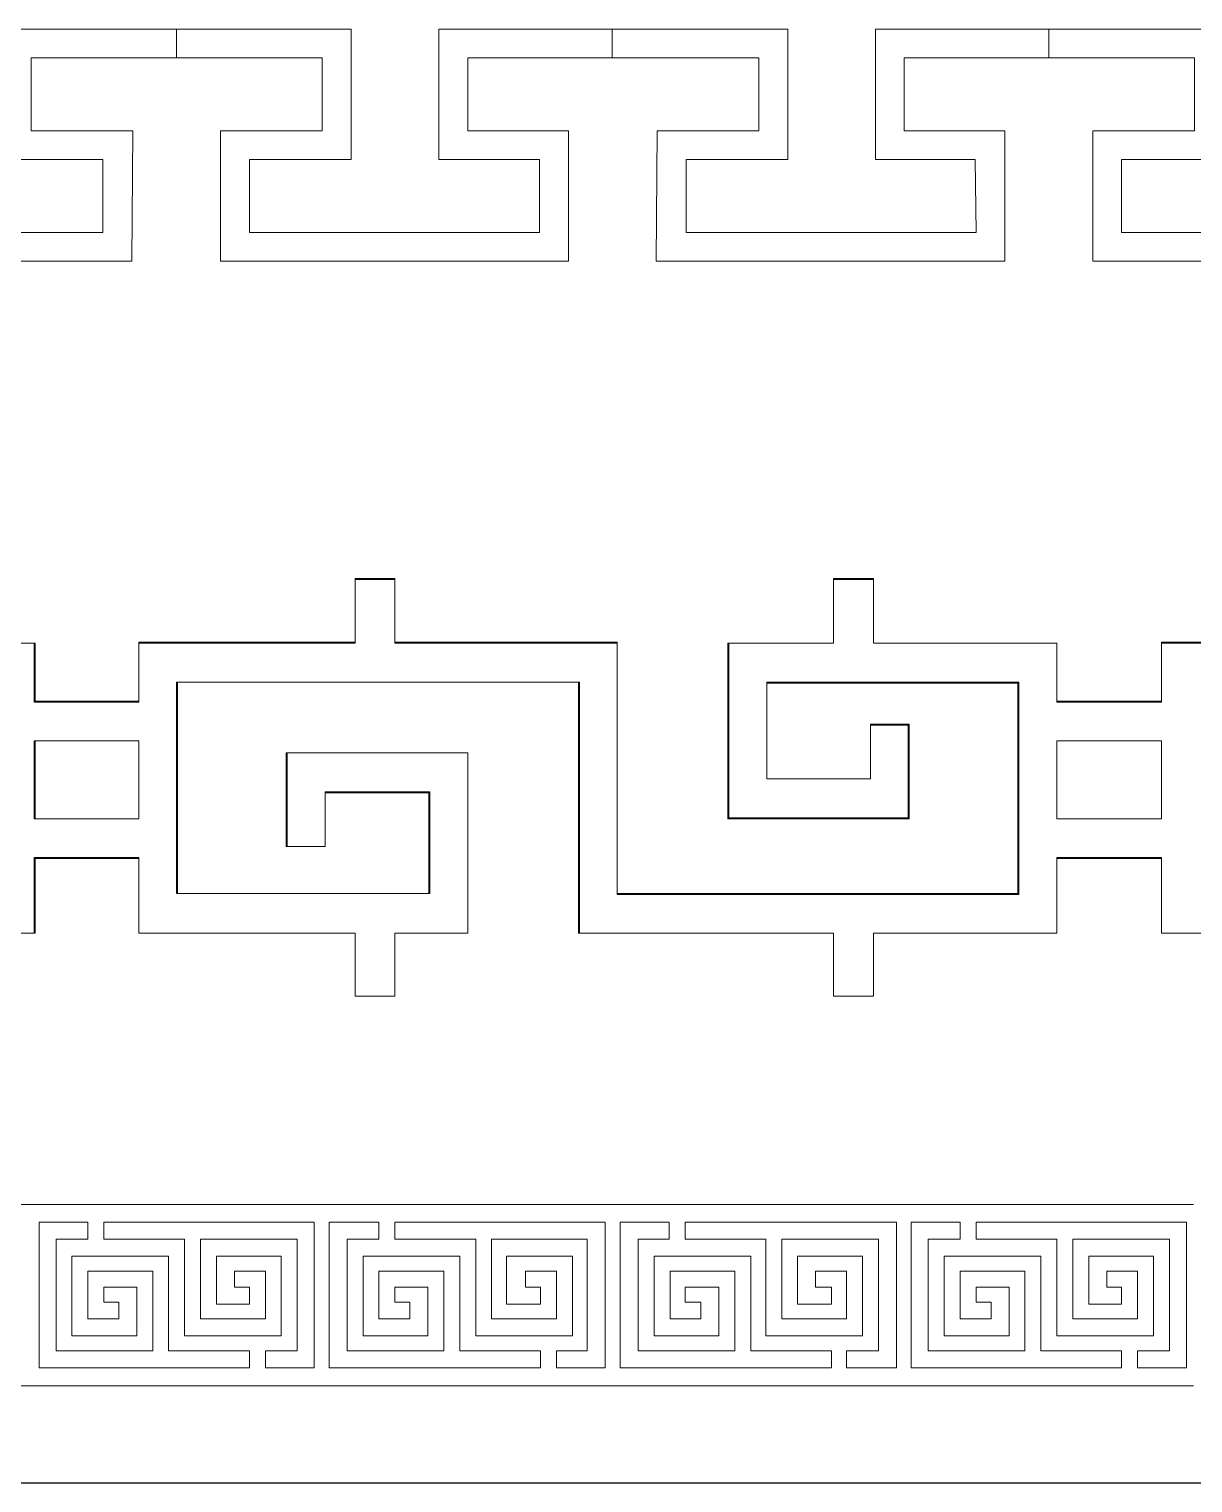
# Model space of a CAD drawing. Extents: x -66030 to 95157, y -13132 to 45879.
# Drawn here: x -56926 to -52366, y 16976 to 22674 of the extents above; entities that cross this region are included whole.
import ezdxf

# ---------------------------------------------------------------- set-up
doc = ezdxf.new("R2010")
doc.units = 0
doc.header["$LTSCALE"] = 100
doc.header["$MEASUREMENT"] = 0
doc.layers.get('0').update_dxf_attribs({"linetype": 'CONTINUOUS'})
doc.layers.add('3', color=11, linetype='CONTINUOUS')

msp = doc.modelspace()

# ---------------------------------------------------------------- linework, layer by layer
at = {"lineweight": 0}
for points in [[(-58058.6, 22674.3), (-57375.1, 22674.3), (-57375.1, 22162.6), (-57773.5, 22162.6), (-57773.5, 21877.4), (-56636.9, 21877.4), (-56636.9, 22162.6), (-57031.4, 22162.6), (-57031.4, 22674.3), (-56347.8, 22674.3), (-56347.8, 22561), (-56918.1, 22561), (-56918.1, 22275.9), (-56519.7, 22275.9), (-56523.6, 21764.2), (-57886.8, 21764.2), (-57886.8, 22275.9), (-57488.4, 22275.9), (-57488.4, 22561), (-58058.6, 22561), (-58058.6, 22674.3)], [(-56347.8, 22674.3), (-55664.3, 22674.3), (-55664.3, 22162.6), (-56062.7, 22162.6), (-56062.7, 21877.4), (-54926.1, 21877.4), (-54926.1, 22162.6), (-55320.6, 22162.6), (-55320.6, 22674.3), (-54640.9, 22674.3), (-54640.9, 22561), (-55207.3, 22561), (-55207.3, 22275.9), (-54812.8, 22275.9), (-54812.8, 21764.2), (-56176, 21764.2), (-56176, 22275.9), (-55777.6, 22275.9), (-55777.6, 22561), (-56347.8, 22561), (-56347.8, 22674.3)], [(-54640.9, 22674.3), (-53953.5, 22674.3), (-53953.5, 22162.6), (-54351.9, 22162.6), (-54351.9, 21877.4), (-53215.2, 21877.4), (-53219.1, 22162.6), (-53609.7, 22162.6), (-53609.7, 22674.3), (-52930.1, 22674.3), (-52930.1, 22561), (-53496.5, 22561), (-53496.5, 22275.9), (-53102, 22275.9), (-53102, 21764.2), (-54469.1, 21764.2), (-54465.1, 22275.9), (-54066.7, 22275.9), (-54066.7, 22561), (-54640.9, 22561), (-54640.9, 22674.3)], [(-52930.1, 22674.3), (-52246.6, 22674.3), (-52246.6, 22162.6), (-52645, 22162.6), (-52645, 21877.4), (-51508.3, 21877.4), (-51508.3, 22162.6), (-51902.8, 22162.6), (-51902.8, 22674.3), (-51219.3, 22674.3), (-51219.3, 22561), (-51789.6, 22561), (-51789.6, 22275.9), (-51391.2, 22275.9), (-51395.1, 21764.2), (-52758.2, 21764.2), (-52758.2, 22275.9), (-52359.8, 22275.9), (-52359.8, 22561), (-52930.1, 22561), (-52930.1, 22674.3)], [(-55648.7, 20517), (-55648.7, 20517), (-55492.4, 20517), (-55492.4, 20520.9), (-55648.7, 20520.9), (-55648.7, 20517), (-55648.7, 20520.9), (-55648.7, 20520.9), (-55648.7, 20517)], [(-55648.7, 20267), (-55648.7, 20270.9), (-55648.7, 20517), (-55648.7, 20517), (-55648.7, 20270.9), (-55648.7, 20267), (-55648.7, 20267), (-55648.7, 20267), (-55648.7, 20270.9)], [(-55492.4, 20520.9), (-55492.4, 20517), (-55492.4, 20270.9), (-55492.4, 20270.9), (-55492.4, 20517), (-55492.4, 20520.9), (-55492.4, 20517), (-55492.4, 20520.9), (-55492.4, 20520.9)], [(-53773.8, 20517), (-53773.8, 20517), (-53617.6, 20517), (-53617.6, 20520.9), (-53773.8, 20520.9), (-53773.8, 20517), (-53773.8, 20520.9), (-53773.8, 20520.9), (-53773.8, 20517)], [(-53773.8, 20267), (-53773.8, 20267), (-53773.8, 20517), (-53773.8, 20517), (-53773.8, 20267), (-53773.8, 20267), (-53773.8, 20267), (-53773.8, 20267), (-53773.8, 20267)], [(-53617.6, 20520.9), (-53617.6, 20517), (-53617.6, 20267), (-53617.6, 20267), (-53617.6, 20517), (-53617.6, 20520.9), (-53617.6, 20517), (-53617.6, 20520.9), (-53617.6, 20520.9)], [(-57625.1, 20267), (-57625.1, 20267), (-56906.4, 20267), (-56906.4, 20267), (-57625.1, 20267), (-57625.1, 20267), (-57625.1, 20267), (-57625.1, 20267), (-57625.1, 20267)], [(-56906.4, 20267), (-56906.4, 20267), (-56906.4, 20036.5), (-56902.5, 20036.5), (-56902.5, 20267), (-56906.4, 20267), (-56902.5, 20267), (-56902.5, 20267), (-56906.4, 20267)], [(-56496.3, 20270.9), (-56496.3, 20267), (-55648.7, 20267), (-55648.7, 20270.9), (-56496.3, 20270.9), (-56496.3, 20270.9), (-56496.3, 20270.9), (-56496.3, 20270.9), (-56496.3, 20270.9)], [(-56496.3, 20036.5), (-56496.3, 20036.5), (-56496.3, 20270.9), (-56496.3, 20270.9), (-56496.3, 20036.5), (-56496.3, 20036.5), (-56496.3, 20036.5), (-56496.3, 20036.5), (-56496.3, 20036.5)], [(-55492.4, 20270.9), (-55492.4, 20267), (-54621.4, 20267), (-54621.4, 20270.9), (-55492.4, 20270.9), (-55492.4, 20270.9), (-55492.4, 20270.9), (-55492.4, 20267), (-55492.4, 20267)], [(-54621.4, 20270.9), (-54621.4, 20270.9), (-54621.4, 19282.7), (-54621.4, 19282.7), (-54621.4, 20270.9), (-54621.4, 20270.9), (-54621.4, 20270.9), (-54621.4, 20270.9), (-54621.4, 20270.9)], [(-54187.8, 20267), (-54187.8, 20267), (-53773.8, 20267), (-53773.8, 20267), (-54187.8, 20267), (-54187.8, 20267), (-54187.8, 20267), (-54187.8, 20267), (-54187.8, 20267)], [(-54187.8, 19579.5), (-54183.9, 19579.5), (-54183.9, 20267), (-54187.8, 20267), (-54187.8, 19579.5), (-54187.8, 19579.5), (-54187.8, 19579.5), (-54187.8, 19579.5), (-54187.8, 19579.5)], [(-53617.6, 20267), (-53617.6, 20267), (-52898.9, 20267), (-52898.9, 20267), (-53617.6, 20267), (-53617.6, 20267), (-53617.6, 20267), (-53617.6, 20267), (-53617.6, 20267)], [(-52898.9, 20267), (-52898.9, 20267), (-52898.9, 20036.5), (-52898.9, 20036.5), (-52898.9, 20267), (-52898.9, 20267), (-52898.9, 20267), (-52898.9, 20267), (-52898.9, 20267)], [(-52488.7, 20270.9), (-52488.7, 20267), (-51641.1, 20267), (-51641.1, 20270.9), (-52488.7, 20270.9), (-52488.7, 20270.9), (-52488.7, 20270.9), (-52488.7, 20270.9), (-52488.7, 20270.9)], [(-52488.7, 20036.5), (-52488.7, 20036.5), (-52488.7, 20270.9), (-52488.7, 20270.9), (-52488.7, 20036.5), (-52488.7, 20036.5), (-52488.7, 20036.5), (-52488.7, 20036.5), (-52488.7, 20036.5)], [(-56343.9, 20114.7), (-56347.8, 20114.7), (-56347.8, 19286.6), (-56343.9, 19286.6), (-56343.9, 20114.7), (-56343.9, 20114.7), (-56343.9, 20114.7), (-56347.8, 20114.7), (-56347.8, 20114.7)], [(-54769.8, 20114.7), (-54773.7, 20114.7), (-56343.9, 20114.7), (-56343.9, 20114.7), (-54773.7, 20114.7), (-54769.8, 20114.7), (-54769.8, 20114.7), (-54769.8, 20114.7), (-54773.7, 20114.7)], [(-54773.7, 19130.4), (-54769.8, 19130.4), (-54769.8, 20114.7), (-54773.7, 20114.7), (-54773.7, 19130.4), (-54773.7, 19130.4), (-54773.7, 19130.4), (-54773.7, 19130.4), (-54773.7, 19130.4)], [(-54035.5, 20114.7), (-54035.5, 20110.8), (-54035.5, 19735.8), (-54035.5, 19735.8), (-54035.5, 20110.8), (-54035.5, 20114.7), (-54035.5, 20114.7), (-54035.5, 20114.7), (-54035.5, 20110.8)], [(-53047.3, 20110.8), (-53047.3, 20114.7), (-54035.5, 20114.7), (-54035.5, 20110.8), (-53047.3, 20110.8), (-53047.3, 20110.8), (-53047.3, 20110.8), (-53047.3, 20114.7), (-53047.3, 20114.7)], [(-53047.3, 19282.7), (-53047.3, 19282.7), (-53047.3, 20110.8), (-53051.2, 20110.8), (-53051.2, 19282.7), (-53047.3, 19282.7), (-53047.3, 19282.7), (-53047.3, 19282.7), (-53047.3, 19282.7)], [(-56906.4, 20036.5), (-56906.4, 20036.5), (-56496.3, 20036.5), (-56496.3, 20040.5), (-56906.4, 20040.5), (-56906.4, 20036.5), (-56906.4, 20036.5), (-56906.4, 20036.5), (-56906.4, 20036.5)], [(-52898.9, 20036.5), (-52898.9, 20036.5), (-52488.7, 20036.5), (-52488.7, 20040.5), (-52898.9, 20040.5), (-52898.9, 20036.5), (-52898.9, 20036.5), (-52898.9, 20036.5), (-52898.9, 20036.5)], [(-53629.3, 19946.7), (-53629.3, 19946.7), (-53476.9, 19946.7), (-53476.9, 19950.6), (-53629.3, 19950.6), (-53629.3, 19946.7), (-53629.3, 19950.6), (-53629.3, 19950.6), (-53629.3, 19946.7)], [(-53629.3, 19735.8), (-53629.3, 19735.8), (-53629.3, 19946.7), (-53629.3, 19946.7), (-53629.3, 19735.8), (-53629.3, 19735.8), (-53629.3, 19735.8), (-53629.3, 19735.8), (-53629.3, 19735.8)], [(-53476.9, 19950.6), (-53480.8, 19946.7), (-53480.8, 19579.5), (-53476.9, 19579.5), (-53476.9, 19946.7), (-53476.9, 19950.6), (-53476.9, 19946.7), (-53476.9, 19950.6), (-53476.9, 19950.6)], [(-56906.4, 19579.5), (-56902.5, 19579.5), (-56902.5, 19884.2), (-56906.4, 19884.2), (-56906.4, 19579.5), (-56906.4, 19579.5), (-56906.4, 19579.5), (-56906.4, 19579.5), (-56906.4, 19579.5)], [(-56906.4, 19884.2), (-56906.4, 19884.2), (-56496.3, 19884.2), (-56496.3, 19884.2), (-56906.4, 19884.2), (-56906.4, 19884.2), (-56906.4, 19884.2), (-56906.4, 19884.2), (-56906.4, 19884.2)], [(-56496.3, 19884.2), (-56496.3, 19884.2), (-56496.3, 19579.5), (-56496.3, 19579.5), (-56496.3, 19884.2), (-56496.3, 19884.2), (-56496.3, 19884.2), (-56496.3, 19884.2), (-56496.3, 19884.2)], [(-55918.2, 19837.3), (-55914.3, 19837.3), (-55207.3, 19837.3), (-55207.3, 19837.3), (-55914.3, 19837.3), (-55918.2, 19837.3), (-55914.3, 19837.3), (-55918.2, 19837.3), (-55918.2, 19837.3)], [(-55914.3, 19470.2), (-55914.3, 19470.2), (-55914.3, 19837.3), (-55918.2, 19837.3), (-55918.2, 19470.2), (-55914.3, 19470.2), (-55918.2, 19470.2), (-55918.2, 19470.2), (-55914.3, 19470.2)], [(-55207.3, 19837.3), (-55207.3, 19837.3), (-55207.3, 19130.4), (-55207.3, 19130.4), (-55207.3, 19837.3), (-55207.3, 19837.3), (-55207.3, 19837.3), (-55207.3, 19837.3), (-55207.3, 19837.3)], [(-52898.9, 19579.5), (-52898.9, 19579.5), (-52898.9, 19884.2), (-52898.9, 19884.2), (-52898.9, 19579.5), (-52898.9, 19579.5), (-52898.9, 19579.5), (-52898.9, 19579.5), (-52898.9, 19579.5)], [(-52898.9, 19884.2), (-52898.9, 19884.2), (-52488.7, 19884.2), (-52488.7, 19884.2), (-52898.9, 19884.2), (-52898.9, 19884.2), (-52898.9, 19884.2), (-52898.9, 19884.2), (-52898.9, 19884.2)], [(-52488.7, 19884.2), (-52488.7, 19884.2), (-52488.7, 19579.5), (-52488.7, 19579.5), (-52488.7, 19884.2), (-52488.7, 19884.2), (-52488.7, 19884.2), (-52488.7, 19884.2), (-52488.7, 19884.2)], [(-54035.5, 19735.8), (-54035.5, 19735.8), (-53629.3, 19735.8), (-53629.3, 19735.8), (-54035.5, 19735.8), (-54035.5, 19735.8), (-54035.5, 19735.8), (-54035.5, 19735.8), (-54035.5, 19735.8)], [(-55765.8, 19685), (-55765.8, 19681.1), (-55765.8, 19470.2), (-55765.8, 19470.2), (-55765.8, 19681.1), (-55765.8, 19685), (-55765.8, 19685), (-55765.8, 19685), (-55765.8, 19681.1)], [(-55355.7, 19681.1), (-55359.6, 19685), (-55765.8, 19685), (-55765.8, 19681.1), (-55359.6, 19681.1), (-55355.7, 19681.1), (-55355.7, 19681.1), (-55355.7, 19685), (-55359.6, 19685)], [(-55359.6, 19286.6), (-55355.7, 19286.6), (-55355.7, 19681.1), (-55359.6, 19681.1), (-55359.6, 19286.6), (-55359.6, 19286.6), (-55359.6, 19286.6), (-55355.7, 19286.6), (-55355.7, 19286.6)], [(-56496.3, 19579.5), (-56496.3, 19579.5), (-56906.4, 19579.5), (-56906.4, 19579.5), (-56496.3, 19579.5), (-56496.3, 19579.5), (-56496.3, 19579.5), (-56496.3, 19579.5), (-56496.3, 19579.5)], [(-53476.9, 19579.5), (-53476.9, 19583.5), (-54187.8, 19583.5), (-54187.8, 19579.5), (-53476.9, 19579.5), (-53476.9, 19579.5), (-53476.9, 19579.5), (-53476.9, 19579.5), (-53476.9, 19579.5)], [(-52488.7, 19579.5), (-52488.7, 19579.5), (-52898.9, 19579.5), (-52898.9, 19579.5), (-52488.7, 19579.5), (-52488.7, 19579.5), (-52488.7, 19579.5), (-52488.7, 19579.5), (-52488.7, 19579.5)], [(-55765.8, 19470.2), (-55765.8, 19470.2), (-55914.3, 19470.2), (-55914.3, 19470.2), (-55765.8, 19470.2), (-55765.8, 19470.2), (-55765.8, 19470.2), (-55765.8, 19470.2), (-55765.8, 19470.2)], [(-56906.4, 19427.2), (-56906.4, 19423.3), (-56906.4, 19130.4), (-56902.5, 19130.4), (-56902.5, 19423.3), (-56906.4, 19427.2), (-56906.4, 19427.2), (-56906.4, 19427.2), (-56906.4, 19423.3)], [(-56496.3, 19423.3), (-56496.3, 19427.2), (-56906.4, 19427.2), (-56906.4, 19423.3), (-56496.3, 19423.3), (-56496.3, 19423.3), (-56496.3, 19423.3), (-56496.3, 19427.2), (-56496.3, 19427.2)], [(-56496.3, 19130.4), (-56496.3, 19130.4), (-56496.3, 19423.3), (-56496.3, 19423.3), (-56496.3, 19130.4), (-56496.3, 19130.4), (-56496.3, 19130.4), (-56496.3, 19130.4), (-56496.3, 19130.4)], [(-52898.9, 19427.2), (-52898.9, 19423.3), (-52898.9, 19130.4), (-52898.9, 19130.4), (-52898.9, 19423.3), (-52898.9, 19427.2), (-52898.9, 19427.2), (-52898.9, 19427.2), (-52898.9, 19423.3)], [(-52488.7, 19423.3), (-52488.7, 19427.2), (-52898.9, 19427.2), (-52898.9, 19423.3), (-52488.7, 19423.3), (-52488.7, 19423.3), (-52488.7, 19423.3), (-52488.7, 19427.2), (-52488.7, 19427.2)], [(-52488.7, 19130.4), (-52488.7, 19130.4), (-52488.7, 19423.3), (-52488.7, 19423.3), (-52488.7, 19130.4), (-52488.7, 19130.4), (-52488.7, 19130.4), (-52488.7, 19130.4), (-52488.7, 19130.4)], [(-56347.8, 19286.6), (-56343.9, 19286.6), (-55359.6, 19286.6), (-55359.6, 19286.6), (-56343.9, 19286.6), (-56347.8, 19286.6), (-56347.8, 19286.6), (-56347.8, 19286.6), (-56343.9, 19286.6)], [(-54621.4, 19282.7), (-54621.4, 19282.7), (-53047.3, 19282.7), (-53047.3, 19286.6), (-54621.4, 19286.6), (-54621.4, 19282.7), (-54621.4, 19282.7), (-54621.4, 19282.7), (-54621.4, 19282.7)], [(-56902.5, 19130.4), (-56906.4, 19130.4), (-57625.1, 19130.4), (-57625.1, 19130.4), (-56906.4, 19130.4), (-56902.5, 19130.4), (-56906.4, 19130.4), (-56902.5, 19130.4), (-56902.5, 19130.4)], [(-55648.7, 19130.4), (-55648.7, 19130.4), (-56496.3, 19130.4), (-56496.3, 19130.4), (-55648.7, 19130.4), (-55648.7, 19130.4), (-55648.7, 19130.4), (-55648.7, 19130.4), (-55648.7, 19130.4)], [(-55648.7, 18884.3), (-55648.7, 18884.3), (-55648.7, 19130.4), (-55648.7, 19130.4), (-55648.7, 18884.3), (-55648.7, 18884.3), (-55648.7, 18884.3), (-55648.7, 18884.3), (-55648.7, 18884.3)], [(-55492.4, 19130.4), (-55492.4, 19130.4), (-55492.4, 18884.3), (-55492.4, 18884.3), (-55492.4, 19130.4), (-55492.4, 19130.4), (-55492.4, 19130.4), (-55492.4, 19130.4), (-55492.4, 19130.4)], [(-55207.3, 19130.4), (-55207.3, 19130.4), (-55492.4, 19130.4), (-55492.4, 19130.4), (-55207.3, 19130.4), (-55207.3, 19130.4), (-55207.3, 19130.4), (-55207.3, 19130.4), (-55207.3, 19130.4)], [(-53773.8, 19130.4), (-53773.8, 19130.4), (-54773.7, 19130.4), (-54773.7, 19130.4), (-53773.8, 19130.4), (-53773.8, 19130.4), (-53773.8, 19130.4), (-53773.8, 19130.4), (-53773.8, 19130.4)], [(-53773.8, 18884.3), (-53773.8, 18884.3), (-53773.8, 19130.4), (-53773.8, 19130.4), (-53773.8, 18884.3), (-53773.8, 18884.3), (-53773.8, 18884.3), (-53773.8, 18884.3), (-53773.8, 18884.3)], [(-53617.6, 19130.4), (-53617.6, 19130.4), (-53617.6, 18884.3), (-53617.6, 18884.3), (-53617.6, 19130.4), (-53617.6, 19130.4), (-53617.6, 19130.4), (-53617.6, 19130.4), (-53617.6, 19130.4)], [(-52898.9, 19130.4), (-52898.9, 19130.4), (-53617.6, 19130.4), (-53617.6, 19130.4), (-52898.9, 19130.4), (-52898.9, 19130.4), (-52898.9, 19130.4), (-52898.9, 19130.4), (-52898.9, 19130.4)], [(-51641.1, 19130.4), (-51641.1, 19130.4), (-52488.7, 19130.4), (-52488.7, 19130.4), (-51641.1, 19130.4), (-51641.1, 19130.4), (-51641.1, 19130.4), (-51641.1, 19130.4), (-51641.1, 19130.4)], [(-55492.4, 18884.3), (-55492.4, 18884.3), (-55648.7, 18884.3), (-55648.7, 18884.3), (-55492.4, 18884.3), (-55492.4, 18884.3), (-55492.4, 18884.3), (-55492.4, 18884.3), (-55492.4, 18884.3)], [(-53617.6, 18884.3), (-53617.6, 18884.3), (-53773.8, 18884.3), (-53773.8, 18884.3), (-53617.6, 18884.3), (-53617.6, 18884.3), (-53617.6, 18884.3), (-53617.6, 18884.3), (-53617.6, 18884.3)], [(-56062.7, 17427.4), (-56062.7, 17458.6), (-56062.7, 17493.8), (-56062.7, 17493.8), (-56062.7, 17493.8), (-56140.8, 17493.8), (-56218.9, 17493.8), (-56297, 17493.8), (-56379.1, 17493.8), (-56379.1, 17587.5), (-56379.1, 17677.3), (-56379.1, 17771.1), (-56379.1, 17864.8), (-56472.8, 17864.8), (-56566.6, 17864.8), (-56664.2, 17864.8), (-56758, 17864.8), (-56758, 17786.7), (-56758, 17708.6), (-56758, 17630.5), (-56758, 17552.3), (-56695.5, 17552.3), (-56629.1, 17552.3), (-56566.6, 17552.3), (-56504.1, 17552.3), (-56504.1, 17599.2), (-56504.1, 17650), (-56504.1, 17696.9), (-56504.1, 17743.7), (-56535.3, 17743.7), (-56566.6, 17743.7), (-56601.7, 17743.7), (-56633, 17743.7), (-56633, 17716.4), (-56633, 17685.2), (-56601.7, 17685.2), (-56574.4, 17685.2), (-56574.4, 17650), (-56574.4, 17618.8), (-56605.6, 17618.8), (-56633, 17618.8), (-56664.2, 17618.8), (-56695.5, 17618.8), (-56695.5, 17665.6), (-56695.5, 17712.5), (-56695.5, 17759.4), (-56695.5, 17806.2), (-56633, 17806.2), (-56566.6, 17806.2), (-56504.1, 17806.2), (-56441.6, 17806.2), (-56441.6, 17728.1), (-56441.6, 17650), (-56441.6, 17571.9), (-56441.6, 17493.8), (-56535.3, 17493.8), (-56629.1, 17493.8), (-56722.8, 17493.8), (-56820.4, 17493.8), (-56820.4, 17603.1), (-56820.4, 17712.5), (-56820.4, 17821.9), (-56820.4, 17931.2), (-56789.2, 17931.2), (-56758, 17931.2), (-56726.7, 17931.2), (-56695.5, 17931.2), (-56695.5, 17962.5), (-56695.5, 17997.6), (-56742.3, 17997.6), (-56793.1, 17997.6), (-56840, 17997.6), (-56886.8, 17997.6), (-56886.8, 17853.1), (-56886.8, 17712.5), (-56886.8, 17568), (-56886.8, 17427.4), (-56785.3, 17427.4), (-56679.8, 17427.4), (-56578.3, 17427.4), (-56476.7, 17427.4), (-56371.3, 17427.4), (-56269.7, 17427.4), (-56164.2, 17427.4), (-56062.7, 17427.4)], [(-56000.2, 17493.8), (-56000.2, 17458.6), (-56000.2, 17427.4), (-55953.3, 17427.4), (-55902.5, 17427.4), (-55855.7, 17427.4), (-55808.8, 17427.4), (-55808.8, 17568), (-55808.8, 17712.5), (-55808.8, 17853.1), (-55808.8, 17997.6), (-55910.4, 17997.6), (-56011.9, 17997.6), (-56117.4, 17997.6), (-56218.9, 17997.6), (-56324.4, 17997.6), (-56425.9, 17997.6), (-56531.4, 17997.6), (-56633, 17997.6), (-56633, 17962.5), (-56633, 17931.2), (-56554.8, 17931.2), (-56476.7, 17931.2), (-56394.7, 17931.2), (-56316.6, 17931.2), (-56316.6, 17833.6), (-56316.6, 17739.8), (-56316.6, 17646.1), (-56316.6, 17552.3), (-56222.8, 17552.3), (-56129.1, 17552.3), (-56031.4, 17552.3), (-55937.7, 17552.3), (-55937.7, 17630.5), (-55937.7, 17708.6), (-55937.7, 17786.7), (-55937.7, 17864.8), (-56000.2, 17864.8), (-56066.6, 17864.8), (-56129.1, 17864.8), (-56191.6, 17864.8), (-56191.6, 17818), (-56191.6, 17771.1), (-56191.6, 17724.2), (-56191.6, 17677.3), (-56160.3, 17677.3), (-56129.1, 17677.3), (-56093.9, 17677.3), (-56062.7, 17677.3), (-56062.7, 17712.5), (-56062.7, 17743.7), (-56090, 17743.7), (-56121.3, 17743.7), (-56121.3, 17775), (-56121.3, 17806.2), (-56090, 17806.2), (-56062.7, 17806.2), (-56031.4, 17806.2), (-56000.2, 17806.2), (-56000.2, 17759.4), (-56000.2, 17712.5), (-56000.2, 17665.6), (-56000.2, 17618.8), (-56062.7, 17618.8), (-56129.1, 17618.8), (-56191.6, 17618.8), (-56254.1, 17618.8), (-56254.1, 17696.9), (-56254.1, 17775), (-56254.1, 17853.1), (-56254.1, 17931.2), (-56160.3, 17931.2), (-56066.6, 17931.2), (-55968.9, 17931.2), (-55875.2, 17931.2), (-55875.2, 17821.9), (-55875.2, 17712.5), (-55875.2, 17603.1), (-55875.2, 17493.8), (-55906.5, 17493.8), (-55937.7, 17493.8), (-55968.9, 17493.8), (-56000.2, 17493.8)], [(-54922.1, 17427.4), (-54922.1, 17458.6), (-54922.1, 17493.8), (-54922.1, 17493.8), (-54922.1, 17493.8), (-55000.3, 17493.8), (-55078.4, 17493.8), (-55160.4, 17493.8), (-55238.5, 17493.8), (-55238.5, 17587.5), (-55238.5, 17677.3), (-55238.5, 17771.1), (-55238.5, 17864.8), (-55332.3, 17864.8), (-55429.9, 17864.8), (-55523.7, 17864.8), (-55617.4, 17864.8), (-55617.4, 17786.7), (-55617.4, 17708.6), (-55617.4, 17630.5), (-55617.4, 17552.3), (-55554.9, 17552.3), (-55492.4, 17552.3), (-55426, 17552.3), (-55363.5, 17552.3), (-55363.5, 17599.2), (-55363.5, 17650), (-55363.5, 17696.9), (-55363.5, 17743.7), (-55394.8, 17743.7), (-55429.9, 17743.7), (-55461.2, 17743.7), (-55492.4, 17743.7), (-55492.4, 17716.4), (-55492.4, 17685.2), (-55465.1, 17685.2), (-55433.8, 17685.2), (-55433.8, 17650), (-55433.8, 17618.8), (-55465.1, 17618.8), (-55496.3, 17618.8), (-55523.7, 17618.8), (-55554.9, 17618.8), (-55554.9, 17665.6), (-55554.9, 17712.5), (-55554.9, 17759.4), (-55554.9, 17806.2), (-55492.4, 17806.2), (-55429.9, 17806.2), (-55363.5, 17806.2), (-55301, 17806.2), (-55301, 17728.1), (-55301, 17650), (-55301, 17571.9), (-55301, 17493.8), (-55394.8, 17493.8), (-55492.4, 17493.8), (-55586.2, 17493.8), (-55679.9, 17493.8), (-55679.9, 17603.1), (-55679.9, 17712.5), (-55679.9, 17821.9), (-55679.9, 17931.2), (-55648.7, 17931.2), (-55617.4, 17931.2), (-55586.2, 17931.2), (-55554.9, 17931.2), (-55554.9, 17962.5), (-55554.9, 17997.6), (-55605.7, 17997.6), (-55652.6, 17997.6), (-55699.4, 17997.6), (-55750.2, 17997.6), (-55750.2, 17853.1), (-55750.2, 17712.5), (-55750.2, 17568), (-55750.2, 17427.4), (-55644.8, 17427.4), (-55543.2, 17427.4), (-55437.7, 17427.4), (-55336.2, 17427.4), (-55230.7, 17427.4), (-55129.2, 17427.4), (-55027.6, 17427.4), (-54922.1, 17427.4)], [(-54859.7, 17493.8), (-54859.7, 17458.6), (-54859.7, 17427.4), (-54812.8, 17427.4), (-54765.9, 17427.4), (-54715.1, 17427.4), (-54668.3, 17427.4), (-54668.3, 17568), (-54668.3, 17712.5), (-54668.3, 17853.1), (-54668.3, 17997.6), (-54769.8, 17997.6), (-54875.3, 17997.6), (-54976.8, 17997.6), (-55082.3, 17997.6), (-55183.8, 17997.6), (-55285.4, 17997.6), (-55390.9, 17997.6), (-55492.4, 17997.6), (-55492.4, 17962.5), (-55492.4, 17931.2), (-55414.3, 17931.2), (-55336.2, 17931.2), (-55258.1, 17931.2), (-55176, 17931.2), (-55176, 17833.6), (-55176, 17739.8), (-55176, 17646.1), (-55176, 17552.3), (-55082.3, 17552.3), (-54988.5, 17552.3), (-54894.8, 17552.3), (-54797.2, 17552.3), (-54797.2, 17630.5), (-54797.2, 17708.6), (-54797.2, 17786.7), (-54797.2, 17864.8), (-54863.6, 17864.8), (-54926.1, 17864.8), (-54988.5, 17864.8), (-55054.9, 17864.8), (-55054.9, 17818), (-55054.9, 17771.1), (-55054.9, 17724.2), (-55054.9, 17677.3), (-55019.8, 17677.3), (-54988.5, 17677.3), (-54957.3, 17677.3), (-54922.1, 17677.3), (-54922.1, 17712.5), (-54922.1, 17743.7), (-54953.4, 17743.7), (-54980.7, 17743.7), (-54980.7, 17775), (-54980.7, 17806.2), (-54953.4, 17806.2), (-54922.1, 17806.2), (-54890.9, 17806.2), (-54859.7, 17806.2), (-54859.7, 17759.4), (-54859.7, 17712.5), (-54859.7, 17665.6), (-54859.7, 17618.8), (-54926.1, 17618.8), (-54988.5, 17618.8), (-55051, 17618.8), (-55113.5, 17618.8), (-55113.5, 17696.9), (-55113.5, 17775), (-55113.5, 17853.1), (-55113.5, 17931.2), (-55019.8, 17931.2), (-54926.1, 17931.2), (-54832.3, 17931.2), (-54738.6, 17931.2), (-54738.6, 17821.9), (-54738.6, 17712.5), (-54738.6, 17603.1), (-54738.6, 17493.8), (-54769.8, 17493.8), (-54801.1, 17493.8), (-54828.4, 17493.8), (-54859.7, 17493.8)], [(-53781.6, 17427.4), (-53781.6, 17458.6), (-53781.6, 17493.8), (-53785.5, 17493.8), (-53785.5, 17493.8), (-53863.6, 17493.8), (-53941.7, 17493.8), (-54019.9, 17493.8), (-54098, 17493.8), (-54098, 17587.5), (-54098, 17677.3), (-54098, 17771.1), (-54098, 17864.8), (-54195.6, 17864.8), (-54289.4, 17864.8), (-54383.1, 17864.8), (-54476.9, 17864.8), (-54476.9, 17786.7), (-54476.9, 17708.6), (-54476.9, 17630.5), (-54476.9, 17552.3), (-54414.4, 17552.3), (-54351.9, 17552.3), (-54289.4, 17552.3), (-54223, 17552.3), (-54223, 17599.2), (-54223, 17650), (-54223, 17696.9), (-54223, 17743.7), (-54258.1, 17743.7), (-54289.4, 17743.7), (-54320.6, 17743.7), (-54355.8, 17743.7), (-54355.8, 17716.4), (-54355.8, 17685.2), (-54324.5, 17685.2), (-54293.3, 17685.2), (-54293.3, 17650), (-54293.3, 17618.8), (-54324.5, 17618.8), (-54355.8, 17618.8), (-54387, 17618.8), (-54414.4, 17618.8), (-54414.4, 17665.6), (-54414.4, 17712.5), (-54414.4, 17759.4), (-54414.4, 17806.2), (-54351.9, 17806.2), (-54289.4, 17806.2), (-54226.9, 17806.2), (-54160.5, 17806.2), (-54160.5, 17728.1), (-54160.5, 17650), (-54160.5, 17571.9), (-54160.5, 17493.8), (-54258.1, 17493.8), (-54351.9, 17493.8), (-54445.6, 17493.8), (-54539.4, 17493.8), (-54539.4, 17603.1), (-54539.4, 17712.5), (-54539.4, 17821.9), (-54539.4, 17931.2), (-54508.1, 17931.2), (-54476.9, 17931.2), (-54445.6, 17931.2), (-54418.3, 17931.2), (-54418.3, 17962.5), (-54418.3, 17997.6), (-54465.1, 17997.6), (-54512, 17997.6), (-54562.8, 17997.6), (-54609.7, 17997.6), (-54609.7, 17853.1), (-54609.7, 17712.5), (-54609.7, 17568), (-54609.7, 17427.4), (-54504.2, 17427.4), (-54402.7, 17427.4), (-54301.1, 17427.4), (-54195.6, 17427.4), (-54094.1, 17427.4), (-53988.6, 17427.4), (-53887.1, 17427.4), (-53781.6, 17427.4)], [(-53723, 17493.8), (-53723, 17458.6), (-53723, 17427.4), (-53672.2, 17427.4), (-53625.4, 17427.4), (-53578.5, 17427.4), (-53527.7, 17427.4), (-53527.7, 17568), (-53527.7, 17712.5), (-53527.7, 17853.1), (-53527.7, 17997.6), (-53633.2, 17997.6), (-53734.7, 17997.6), (-53840.2, 17997.6), (-53941.7, 17997.6), (-54043.3, 17997.6), (-54148.8, 17997.6), (-54250.3, 17997.6), (-54355.8, 17997.6), (-54355.8, 17962.5), (-54355.8, 17931.2), (-54273.8, 17931.2), (-54195.6, 17931.2), (-54117.5, 17931.2), (-54039.4, 17931.2), (-54039.4, 17833.6), (-54039.4, 17739.8), (-54039.4, 17646.1), (-54039.4, 17552.3), (-53941.7, 17552.3), (-53848, 17552.3), (-53754.3, 17552.3), (-53660.5, 17552.3), (-53660.5, 17630.5), (-53660.5, 17708.6), (-53660.5, 17786.7), (-53660.5, 17864.8), (-53723, 17864.8), (-53785.5, 17864.8), (-53851.9, 17864.8), (-53914.4, 17864.8), (-53914.4, 17818), (-53914.4, 17771.1), (-53914.4, 17724.2), (-53914.4, 17677.3), (-53883.2, 17677.3), (-53848, 17677.3), (-53816.8, 17677.3), (-53781.6, 17677.3), (-53781.6, 17712.5), (-53781.6, 17743.7), (-53812.9, 17743.7), (-53844.1, 17743.7), (-53844.1, 17775), (-53844.1, 17806.2), (-53812.9, 17806.2), (-53781.6, 17806.2), (-53750.4, 17806.2), (-53723, 17806.2), (-53723, 17759.4), (-53723, 17712.5), (-53723, 17665.6), (-53723, 17618.8), (-53785.5, 17618.8), (-53848, 17618.8), (-53910.5, 17618.8), (-53976.9, 17618.8), (-53976.9, 17696.9), (-53976.9, 17775), (-53976.9, 17853.1), (-53976.9, 17931.2), (-53879.3, 17931.2), (-53785.5, 17931.2), (-53691.8, 17931.2), (-53598, 17931.2), (-53598, 17821.9), (-53598, 17712.5), (-53598, 17603.1), (-53598, 17493.8), (-53629.3, 17493.8), (-53660.5, 17493.8), (-53691.8, 17493.8), (-53723, 17493.8)], [(-52645, 17427.4), (-52645, 17458.6), (-52645, 17493.8), (-52645, 17493.8), (-52645, 17493.8), (-52723.1, 17493.8), (-52801.2, 17493.8), (-52879.3, 17493.8), (-52961.4, 17493.8), (-52961.4, 17587.5), (-52961.4, 17677.3), (-52961.4, 17771.1), (-52961.4, 17864.8), (-53055.1, 17864.8), (-53148.8, 17864.8), (-53242.6, 17864.8), (-53340.2, 17864.8), (-53340.2, 17786.7), (-53340.2, 17708.6), (-53340.2, 17630.5), (-53340.2, 17552.3), (-53273.8, 17552.3), (-53211.3, 17552.3), (-53148.8, 17552.3), (-53086.3, 17552.3), (-53086.3, 17599.2), (-53086.3, 17650), (-53086.3, 17696.9), (-53086.3, 17743.7), (-53117.6, 17743.7), (-53148.8, 17743.7), (-53184, 17743.7), (-53215.2, 17743.7), (-53215.2, 17716.4), (-53215.2, 17685.2), (-53184, 17685.2), (-53156.6, 17685.2), (-53156.6, 17650), (-53156.6, 17618.8), (-53187.9, 17618.8), (-53215.2, 17618.8), (-53246.5, 17618.8), (-53277.7, 17618.8), (-53277.7, 17665.6), (-53277.7, 17712.5), (-53277.7, 17759.4), (-53277.7, 17806.2), (-53215.2, 17806.2), (-53148.8, 17806.2), (-53086.3, 17806.2), (-53023.8, 17806.2), (-53023.8, 17728.1), (-53023.8, 17650), (-53023.8, 17571.9), (-53023.8, 17493.8), (-53117.6, 17493.8), (-53211.3, 17493.8), (-53305.1, 17493.8), (-53402.7, 17493.8), (-53402.7, 17603.1), (-53402.7, 17712.5), (-53402.7, 17821.9), (-53402.7, 17931.2), (-53371.5, 17931.2), (-53340.2, 17931.2), (-53309, 17931.2), (-53277.7, 17931.2), (-53277.7, 17962.5), (-53277.7, 17997.6), (-53324.6, 17997.6), (-53371.5, 17997.6), (-53422.3, 17997.6), (-53469.1, 17997.6), (-53469.1, 17853.1), (-53469.1, 17712.5), (-53469.1, 17568), (-53469.1, 17427.4), (-53367.6, 17427.4), (-53262.1, 17427.4), (-53160.6, 17427.4), (-53055.1, 17427.4), (-52953.5, 17427.4), (-52852, 17427.4), (-52746.5, 17427.4), (-52645, 17427.4)], [(-52582.5, 17493.8), (-52582.5, 17458.6), (-52582.5, 17427.4), (-52535.6, 17427.4), (-52484.8, 17427.4), (-52438, 17427.4), (-52391.1, 17427.4), (-52391.1, 17568), (-52391.1, 17712.5), (-52391.1, 17853.1), (-52391.1, 17997.6), (-52492.6, 17997.6), (-52594.2, 17997.6), (-52699.7, 17997.6), (-52801.2, 17997.6), (-52906.7, 17997.6), (-53008.2, 17997.6), (-53109.8, 17997.6), (-53215.2, 17997.6), (-53215.2, 17962.5), (-53215.2, 17931.2), (-53137.1, 17931.2), (-53055.1, 17931.2), (-52977, 17931.2), (-52898.9, 17931.2), (-52898.9, 17833.6), (-52898.9, 17739.8), (-52898.9, 17646.1), (-52898.9, 17552.3), (-52805.1, 17552.3), (-52707.5, 17552.3), (-52613.7, 17552.3), (-52520, 17552.3), (-52520, 17630.5), (-52520, 17708.6), (-52520, 17786.7), (-52520, 17864.8), (-52582.5, 17864.8), (-52648.9, 17864.8), (-52711.4, 17864.8), (-52773.9, 17864.8), (-52773.9, 17818), (-52773.9, 17771.1), (-52773.9, 17724.2), (-52773.9, 17677.3), (-52742.6, 17677.3), (-52707.5, 17677.3), (-52676.2, 17677.3), (-52645, 17677.3), (-52645, 17712.5), (-52645, 17743.7), (-52672.3, 17743.7), (-52703.6, 17743.7), (-52703.6, 17775), (-52703.6, 17806.2), (-52672.3, 17806.2), (-52641.1, 17806.2), (-52613.7, 17806.2), (-52582.5, 17806.2), (-52582.5, 17759.4), (-52582.5, 17712.5), (-52582.5, 17665.6), (-52582.5, 17618.8), (-52645, 17618.8), (-52707.5, 17618.8), (-52773.9, 17618.8), (-52836.4, 17618.8), (-52836.4, 17696.9), (-52836.4, 17775), (-52836.4, 17853.1), (-52836.4, 17931.2), (-52742.6, 17931.2), (-52648.9, 17931.2), (-52551.2, 17931.2), (-52457.5, 17931.2), (-52457.5, 17821.9), (-52457.5, 17712.5), (-52457.5, 17603.1), (-52457.5, 17493.8), (-52488.7, 17493.8), (-52520, 17493.8), (-52551.2, 17493.8), (-52582.5, 17493.8)]]:
    msp.add_lwpolyline(points, close=True, dxfattribs=at)
for points in [[(-57062.6, 18067.9), (-56922, 18067.9), (-56918.1, 18067.9), (-56914.2, 18067.9), (-56773.6, 18067.9), (-56629.1, 18067.9), (-56488.4, 18067.9), (-56347.8, 18067.9), (-56207.2, 18067.9), (-56062.7, 18067.9), (-55922.1, 18067.9), (-55781.5, 18067.9), (-55777.6, 18067.9), (-55773.6, 18067.9), (-55633, 18067.9), (-55492.4, 18067.9), (-55351.8, 18067.9), (-55207.3, 18067.9), (-55066.7, 18067.9), (-54926.1, 18067.9), (-54785.4, 18067.9), (-54640.9, 18067.9), (-54637, 18067.9), (-54637, 18067.9), (-54492.5, 18067.9), (-54351.9, 18067.9), (-54211.3, 18067.9), (-54070.6, 18067.9), (-53926.1, 18067.9), (-53785.5, 18067.9), (-53644.9, 18067.9), (-53504.3, 18067.9), (-53500.4, 18067.9), (-53496.5, 18067.9), (-53355.9, 18067.9), (-53211.3, 18067.9), (-53070.7, 18067.9), (-52930.1, 18067.9), (-52789.5, 18067.9), (-52645, 18067.9), (-52504.4, 18067.9), (-52363.7, 18067.9)], [(-52363.7, 17357.1), (-52504.4, 17357.1), (-52645, 17357.1), (-52789.5, 17357.1), (-52930.1, 17357.1), (-53070.7, 17357.1), (-53211.3, 17357.1), (-53355.9, 17357.1), (-53496.5, 17357.1), (-53500.4, 17357.1), (-53504.3, 17357.1), (-53644.9, 17357.1), (-53785.5, 17357.1), (-53926.1, 17357.1), (-54070.6, 17357.1), (-54211.3, 17357.1), (-54351.9, 17357.1), (-54492.5, 17357.1), (-54637, 17357.1), (-54637, 17357.1), (-54640.9, 17357.1), (-54785.4, 17357.1), (-54926.1, 17357.1), (-55066.7, 17357.1), (-55207.3, 17357.1), (-55351.8, 17357.1), (-55492.4, 17357.1), (-55633, 17357.1), (-55773.6, 17357.1), (-55777.6, 17357.1), (-55781.5, 17357.1), (-55922.1, 17357.1), (-56062.7, 17357.1), (-56207.2, 17357.1), (-56347.8, 17357.1), (-56488.4, 17357.1), (-56629.1, 17357.1), (-56773.6, 17357.1), (-56914.2, 17357.1), (-56918.1, 17357.1), (-56922, 17357.1), (-57062.6, 17357.1)]]:
    msp.add_lwpolyline(points, dxfattribs=at)
at = {"layer": '3'}
msp.add_line((-66009.4, 16976.2), (95156.9, 16976.2), dxfattribs=at)

doc.saveas('drawing.dxf')
